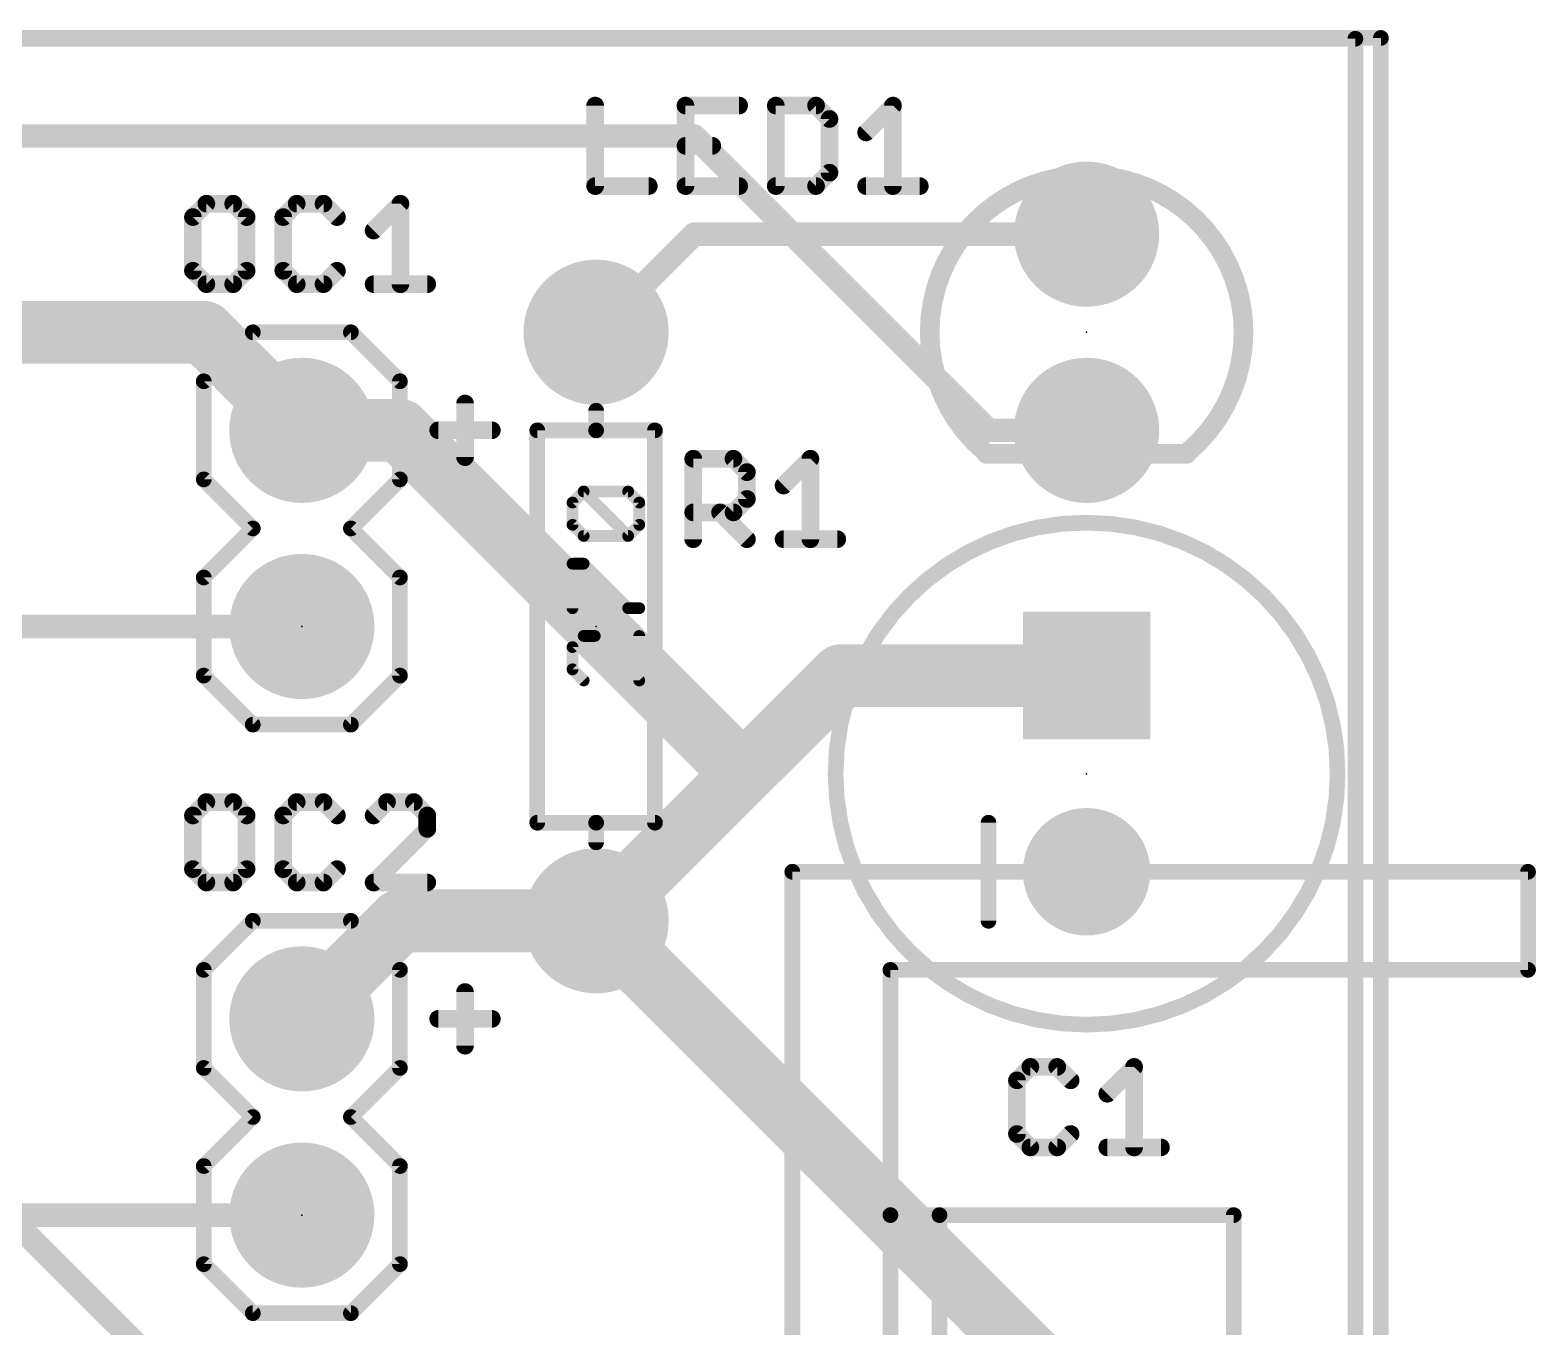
# Model space of a CAD drawing. Extents: x -0.1 to 52.8, y -11.4 to 50.9.
# Drawn here: x 33.31 to 52.81, y 34.11 to 50.9 of the extents above; entities that cross this region are included whole.
import ezdxf

# ---------------------------------------------------------------- set-up
doc = ezdxf.new("R2010")
doc.units = 0
for name, color, linetype in [('1', 12, 'CONTINUOUS'), ('16', 132, 'CONTINUOUS'), ('17', 110, 'CONTINUOUS'), ('20', 53, 'CONTINUOUS'), ('21', 41, 'CONTINUOUS'), ('23', 53, 'CONTINUOUS'), ('51', 53, 'CONTINUOUS')]:
    doc.layers.add(name, color=color, linetype=linetype)

# ---------------------------------------------------------------- blocks, each defined once
blk = doc.blocks.new('SQUAREP')
blk.add_solid([(-0.5, -0.5), (0.5, -0.5), (-0.5, 0.5), (0.5, 0.5)])
blk = doc.blocks.new('ROUNDP')
at = {"const_width": 0.5}
blk.add_lwpolyline([(0, -0.25, 1), (0, 0.25, 1), (0, -0.25)], format="xyb", dxfattribs=at)
blk = doc.blocks.new('RECT')
blk.add_solid([(-0.5, -0.5), (0.5, -0.5), (-0.5, 0.5), (0.5, 0.5)])

msp = doc.modelspace()

# ---------------------------------------------------------------- linework, layer by layer
at = {"layer": '1'}
for points, const_width in [([(41.91, 48.26), (40.64, 46.99)], 0.3048), ([(46.99, 48.26), (41.91, 48.26)], 0.3048), ([(31.877, 46.99), (35.56, 46.99)], 0.8128), ([(35.56, 46.99), (36.83, 45.72)], 0.8128), ([(38.1, 45.72), (36.83, 45.72)], 0.8128), ([(38.1, 45.72), (42.545, 41.275)], 0.8128), ([(33.02, 43.18), (36.83, 43.18)], 0.3048), ([(43.815, 42.545), (42.545, 41.275)], 0.8128), ([(46.99, 42.545), (43.815, 42.545)], 0.8128), ([(42.545, 41.275), (40.64, 39.37)], 0.8128), ([(38.1, 39.37), (36.83, 38.1)], 0.8128), ([(40.64, 39.37), (38.1, 39.37)], 0.8128), ([(46.99, 33.02), (40.64, 39.37)], 0.8128), ([(29.21, 35.56), (36.83, 35.56)], 0.3048)]:
    msp.add_lwpolyline(points, dxfattribs=dict(at, const_width=const_width))
for points, const_width in [([(41.91, 48.3362, 1), (41.91, 48.1838)], 0.1524), ([(41.9639, 48.2061, 1), (41.8561, 48.3139)], 0.1524), ([(46.99, 48.1838, 1), (46.99, 48.3362)], 0.1524), ([(35.7037, 47.1337, 1), (35.4163, 46.8463)], 0.4064), ([(35.56, 46.7868, 1), (35.56, 47.1932)], 0.4064), ([(40.5861, 47.0439, 1), (40.6939, 46.9361)], 0.1524), ([(36.83, 45.9232, 1), (36.83, 45.5168)], 0.4064), ([(36.6863, 45.5763, 1), (36.9737, 45.8637)], 0.4064), ([(38.2437, 45.8637, 1), (37.9563, 45.5763)], 0.4064), ([(38.1, 45.5168, 1), (38.1, 45.9232)], 0.4064), ([(36.83, 43.1038, 1), (36.83, 43.2562)], 0.1524), ([(43.815, 42.7482, 1), (43.815, 42.3418)], 0.4064), ([(43.9587, 42.4013, 1), (43.6713, 42.6887)], 0.4064), ([(46.99, 42.3418, 1), (46.99, 42.7482)], 0.4064), ([(42.4013, 41.4187, 1), (42.6887, 41.1313)], 0.4064), ([(42.6887, 41.1313, 1), (42.4013, 41.4187)], 0.4064), ([(42.4013, 41.1313, 1), (42.6887, 41.4187)], 0.4064), ([(38.1, 39.5732, 1), (38.1, 39.1668)], 0.4064), ([(38.2437, 39.2263, 1), (37.9563, 39.5137)], 0.4064), ([(40.7837, 39.5137, 1), (40.4963, 39.2263)], 0.4064), ([(40.64, 39.1668, 1), (40.64, 39.5732)], 0.4064), ([(40.4963, 39.5137, 1), (40.7837, 39.2263)], 0.4064), ([(36.6863, 38.2437, 1), (36.9737, 37.9563)], 0.4064), ([(36.83, 35.4838, 1), (36.83, 35.6362)], 0.1524)]:
    msp.add_lwpolyline(points, format="xyb", dxfattribs=dict(at, const_width=const_width))
at = {"layer": '16'}
for points, const_width in [([(0, 50.8), (50.8, 50.8)], 0.2032), ([(50.8, 50.8), (50.8, 0)], 0.2032), ([(41.91, 49.53), (22.86, 49.53)], 0.3048), ([(45.72, 45.72), (41.91, 49.53)], 0.3048), ([(46.99, 45.72), (45.72, 45.72)], 0.3048), ([(36.83, 31.75), (30.48, 38.1)], 0.3048)]:
    msp.add_lwpolyline(points, dxfattribs=dict(at, const_width=const_width))
for points, const_width in [([(50.8508, 50.8, 1), (50.7492, 50.8)], 0.1016), ([(50.8, 50.7492, 1), (50.8, 50.8508)], 0.1016), ([(41.9639, 49.5839, 1), (41.8561, 49.4761)], 0.1524), ([(41.91, 49.4538, 1), (41.91, 49.6062)], 0.1524), ([(45.72, 45.7962, 1), (45.72, 45.6438)], 0.1524), ([(45.6661, 45.6661, 1), (45.7739, 45.7739)], 0.1524), ([(46.99, 45.6438, 1), (46.99, 45.7962)], 0.1524)]:
    msp.add_lwpolyline(points, format="xyb", dxfattribs=dict(at, const_width=const_width))
at = {"layer": '20', "const_width": 0.2032}
for points in [[(50.47, 50.79), (0, 50.79)], [(50.47, 0), (50.47, 50.79)]]:
    msp.add_lwpolyline(points, dxfattribs=at)
at = {"layer": '20', "const_width": 0.1016}
for points in [[(50.5208, 50.79, 1), (50.4192, 50.79)], [(50.47, 50.7392, 1), (50.47, 50.8408)]]:
    msp.add_lwpolyline(points, format="xyb", dxfattribs=at)
at = {"layer": '21'}
for points, const_width in [([(40.6273, 49.9246), (40.6273, 48.8823)], 0.2286), ([(42.4916, 49.9246), (41.7967, 49.9246)], 0.2286), ([(41.7967, 49.9246), (41.7967, 48.8823)], 0.2286), ([(42.9661, 49.9246), (42.9661, 48.8823)], 0.2286), ([(43.4872, 49.9246), (42.9661, 49.9246)], 0.2286), ([(43.661, 49.7509), (43.4872, 49.9246)], 0.2286), ([(44.1355, 49.5772), (44.4829, 49.9246)], 0.2286), ([(44.4829, 49.9246), (44.4829, 48.8823)], 0.2286), ([(43.661, 49.056), (43.661, 49.7509)], 0.2286), ([(41.7967, 49.4034), (42.1441, 49.4034)], 0.2286), ([(43.4872, 48.8823), (43.661, 49.056)], 0.2286), ([(40.6273, 48.8823), (41.3222, 48.8823)], 0.2286), ([(41.7967, 48.8823), (42.4916, 48.8823)], 0.2286), ([(42.9661, 48.8823), (43.4872, 48.8823)], 0.2286), ([(44.1355, 48.8823), (44.8304, 48.8823)], 0.2286), ([(35.594, 48.6546), (35.4203, 48.4809)], 0.2286), ([(35.9414, 48.6546), (35.594, 48.6546)], 0.2286), ([(36.1152, 48.4809), (35.9414, 48.6546)], 0.2286), ([(36.7634, 48.6546), (36.5897, 48.4809)], 0.2286), ([(37.1108, 48.6546), (36.7634, 48.6546)], 0.2286), ([(37.2846, 48.4809), (37.1108, 48.6546)], 0.2286), ([(37.7591, 48.3072), (38.1065, 48.6546)], 0.2286), ([(38.1065, 48.6546), (38.1065, 47.6123)], 0.2286), ([(35.4203, 48.4809), (35.4203, 47.786)], 0.2286), ([(36.1152, 47.786), (36.1152, 48.4809)], 0.2286), ([(36.5897, 48.4809), (36.5897, 47.786)], 0.2286), ([(35.4203, 47.786), (35.594, 47.6123)], 0.2286), ([(35.9414, 47.6123), (36.1152, 47.786)], 0.2286), ([(36.5897, 47.786), (36.7634, 47.6123)], 0.2286), ([(37.1108, 47.6123), (37.2846, 47.786)], 0.2286), ([(35.594, 47.6123), (35.9414, 47.6123)], 0.2286), ([(36.7634, 47.6123), (37.1108, 47.6123)], 0.2286), ([(37.7591, 47.6123), (38.454, 47.6123)], 0.2286), ([(35.56, 46.355), (36.195, 46.99)], 0.2032), ([(36.195, 46.99), (37.465, 46.99)], 0.2032), ([(37.465, 46.99), (38.1, 46.355)], 0.2032), ([(35.56, 45.085), (35.56, 46.355)], 0.2032), ([(38.1, 46.355), (38.1, 45.085)], 0.2032), ([(38.9427, 46.0679), (38.9427, 45.373)], 0.2286), ([(40.64, 45.72), (40.64, 45.974)], 0.2032), ([(38.5953, 45.7204), (39.2902, 45.7204)], 0.2286), ([(39.878, 40.64), (39.878, 45.72)], 0.2032), ([(39.878, 45.72), (40.64, 45.72)], 0.2032), ([(40.64, 45.72), (41.402, 45.72)], 0.2032), ([(41.402, 45.72), (41.402, 40.64)], 0.2032), ([(41.8973, 44.3103), (41.8973, 45.3526)], 0.2286), ([(41.8973, 45.3526), (42.4184, 45.3526)], 0.2286), ([(42.4184, 45.3526), (42.5922, 45.1789)], 0.2286), ([(43.0667, 45.0052), (43.4141, 45.3526)], 0.2286), ([(43.4141, 45.3526), (43.4141, 44.3103)], 0.2286), ([(45.6946, 45.4152), (46.1518, 45.4152)], 0.254), ([(48.2854, 45.4152), (47.7774, 45.4152)], 0.254), ([(42.5922, 45.1789), (42.5922, 44.8314)], 0.2286), ([(36.195, 44.45), (35.56, 45.085)], 0.2032), ([(38.1, 45.085), (37.465, 44.45)], 0.2032), ([(40.3345, 44.7848), (40.4785, 44.9289)], 0.1524), ([(40.3345, 44.4967), (40.3345, 44.7848)], 0.1524), ([(40.4785, 44.9289), (41.0547, 44.9289)], 0.1524), ([(41.0547, 44.3527), (40.4785, 44.9289)], 0.1524), ([(41.0547, 44.9289), (41.1988, 44.7848)], 0.1524), ([(41.1988, 44.7848), (41.1988, 44.4967)], 0.1524), ([(42.5922, 44.8314), (42.4184, 44.6577)], 0.2286), ([(42.4184, 44.6577), (41.8973, 44.6577)], 0.2286), ([(42.2447, 44.6577), (42.5922, 44.3103)], 0.2286), ([(35.56, 43.815), (36.195, 44.45)], 0.2032), ([(37.465, 44.45), (38.1, 43.815)], 0.2032), ([(40.4785, 44.3527), (40.3345, 44.4967)], 0.1524), ([(41.1988, 44.4967), (41.0547, 44.3527)], 0.1524), ([(41.0547, 44.3527), (40.4785, 44.3527)], 0.1524), ([(43.0667, 44.3103), (43.7616, 44.3103)], 0.2286), ([(40.3345, 43.4172), (40.3345, 43.9934)], 0.1524), ([(40.3345, 43.9934), (40.4785, 43.9934)], 0.1524), ([(40.4785, 43.9934), (41.0547, 43.4172)], 0.1524), ([(35.56, 42.545), (35.56, 43.815)], 0.2032), ([(38.1, 43.815), (38.1, 42.545)], 0.2032), ([(41.0547, 43.4172), (41.1988, 43.4172)], 0.1524), ([(40.4785, 43.0579), (40.3345, 42.9138)], 0.1524), ([(40.6226, 43.0579), (40.4785, 43.0579)], 0.1524), ([(41.1988, 42.4816), (40.6226, 43.0579)], 0.1524), ([(41.1988, 43.0579), (41.1988, 42.4816)], 0.1524), ([(40.3345, 42.9138), (40.3345, 42.6257)], 0.1524), ([(40.3345, 42.6257), (40.4785, 42.4816)], 0.1524), ([(35.56, 42.545), (36.195, 41.91)], 0.2032), ([(37.465, 41.91), (38.1, 42.545)], 0.2032), ([(36.195, 41.91), (37.465, 41.91)], 0.2032), ([(35.594, 40.9076), (35.4203, 40.7339)], 0.2286), ([(35.9414, 40.9076), (35.594, 40.9076)], 0.2286), ([(36.1152, 40.7339), (35.9414, 40.9076)], 0.2286), ([(36.7634, 40.9076), (36.5897, 40.7339)], 0.2286), ([(37.1108, 40.9076), (36.7634, 40.9076)], 0.2286), ([(37.2846, 40.7339), (37.1108, 40.9076)], 0.2286), ([(37.9328, 40.9076), (37.7591, 40.7339)], 0.2286), ([(38.2802, 40.9076), (37.9328, 40.9076)], 0.2286), ([(38.454, 40.7339), (38.2802, 40.9076)], 0.2286), ([(35.4203, 40.7339), (35.4203, 40.039)], 0.2286), ([(36.1152, 40.039), (36.1152, 40.7339)], 0.2286), ([(36.5897, 40.7339), (36.5897, 40.039)], 0.2286), ([(38.454, 40.5602), (38.454, 40.7339)], 0.2286), ([(37.7591, 39.8653), (38.454, 40.5602)], 0.2286), ([(40.64, 40.64), (39.878, 40.64)], 0.2032), ([(41.402, 40.64), (40.64, 40.64)], 0.2032), ([(40.64, 40.64), (40.64, 40.386)], 0.2032), ([(45.72, 40.64), (45.72, 39.37)], 0.2032), ([(35.4203, 40.039), (35.594, 39.8653)], 0.2286), ([(35.594, 39.8653), (35.9414, 39.8653)], 0.2286), ([(35.9414, 39.8653), (36.1152, 40.039)], 0.2286), ([(36.5897, 40.039), (36.7634, 39.8653)], 0.2286), ([(36.7634, 39.8653), (37.1108, 39.8653)], 0.2286), ([(37.1108, 39.8653), (37.2846, 40.039)], 0.2286), ([(38.454, 39.8653), (37.7591, 39.8653)], 0.2286), ([(35.56, 38.735), (36.195, 39.37)], 0.2032), ([(36.195, 39.37), (37.465, 39.37)], 0.2032), ([(37.465, 39.37), (38.1, 38.735)], 0.2032), ([(35.56, 37.465), (35.56, 38.735)], 0.2032), ([(38.1, 38.735), (38.1, 37.465)], 0.2032), ([(38.9427, 38.4479), (38.9427, 37.753)], 0.2286), ([(38.5953, 38.1004), (39.2902, 38.1004)], 0.2286), ([(36.195, 36.83), (35.56, 37.465)], 0.2032), ([(38.1, 37.465), (37.465, 36.83)], 0.2032), ([(46.262, 37.4786), (46.0883, 37.3049)], 0.2286), ([(46.6094, 37.4786), (46.262, 37.4786)], 0.2286), ([(46.7832, 37.3049), (46.6094, 37.4786)], 0.2286), ([(47.2577, 37.1312), (47.6051, 37.4786)], 0.2286), ([(47.6051, 37.4786), (47.6051, 36.4363)], 0.2286), ([(46.0883, 37.3049), (46.0883, 36.61)], 0.2286), ([(35.56, 36.195), (36.195, 36.83)], 0.2032), ([(37.465, 36.83), (38.1, 36.195)], 0.2032), ([(46.0883, 36.61), (46.262, 36.4363)], 0.2286), ([(46.6094, 36.4363), (46.7832, 36.61)], 0.2286), ([(46.262, 36.4363), (46.6094, 36.4363)], 0.2286), ([(47.2577, 36.4363), (47.9526, 36.4363)], 0.2286), ([(35.56, 34.925), (35.56, 36.195)], 0.2032), ([(38.1, 36.195), (38.1, 34.925)], 0.2032), ([(44.45, 25.4), (44.45, 35.56)], 0.2032), ([(44.45, 35.56), (45.085, 35.56)], 0.2032), ([(45.085, 35.56), (48.895, 35.56)], 0.2032), ([(45.085, 35.56), (45.085, 25.4)], 0.2032), ([(48.895, 35.56), (48.895, 25.4)], 0.2032), ([(35.56, 34.925), (36.195, 34.29)], 0.2032), ([(37.465, 34.29), (38.1, 34.925)], 0.2032), ([(36.195, 34.29), (37.465, 34.29)], 0.2032)]:
    msp.add_lwpolyline(points, dxfattribs=dict(at, const_width=const_width))
for points, const_width in [([(40.6845, 49.9246, 1), (40.5702, 49.9246)], 0.1143), ([(41.8538, 49.9246, 1), (41.7395, 49.9246)], 0.1143), ([(41.7967, 49.9817, 1), (41.7967, 49.8674)], 0.1143), ([(42.4916, 49.8674, 1), (42.4916, 49.9817)], 0.1143), ([(43.0232, 49.9246, 1), (42.9089, 49.9246)], 0.1143), ([(42.9661, 49.9817, 1), (42.9661, 49.8674)], 0.1143), ([(43.5276, 49.965, 1), (43.4468, 49.8842)], 0.1143), ([(43.4872, 49.8674, 1), (43.4872, 49.9817)], 0.1143), ([(44.5401, 49.9246, 1), (44.4258, 49.9246)], 0.1143), ([(44.5233, 49.8842, 1), (44.4425, 49.965)], 0.1143), ([(43.7181, 49.7509, 1), (43.6038, 49.7509)], 0.1143), ([(43.6205, 49.7105, 1), (43.7014, 49.7913)], 0.1143), ([(41.7967, 49.4606, 1), (41.7967, 49.3463)], 0.1143), ([(42.1441, 49.3463, 1), (42.1441, 49.4606)], 0.1143), ([(44.0951, 49.6176, 1), (44.1759, 49.5367)], 0.1143), ([(43.7014, 49.0156, 1), (43.6205, 49.0964)], 0.1143), ([(40.6273, 48.9395, 1), (40.6273, 48.8252)], 0.1143), ([(40.5702, 48.8823, 1), (40.6845, 48.8823)], 0.1143), ([(41.3222, 48.8252, 1), (41.3222, 48.9395)], 0.1143), ([(41.7395, 48.8823, 1), (41.8538, 48.8823)], 0.1143), ([(41.7967, 48.9395, 1), (41.7967, 48.8252)], 0.1143), ([(42.4916, 48.8252, 1), (42.4916, 48.9395)], 0.1143), ([(42.9661, 48.9395, 1), (42.9661, 48.8252)], 0.1143), ([(42.9089, 48.8823, 1), (43.0232, 48.8823)], 0.1143), ([(43.4468, 48.9227, 1), (43.5276, 48.8419)], 0.1143), ([(43.4872, 48.8252, 1), (43.4872, 48.9395)], 0.1143), ([(43.6038, 49.056, 1), (43.7181, 49.056)], 0.1143), ([(44.1355, 48.9395, 1), (44.1355, 48.8252)], 0.1143), ([(44.4258, 48.8823, 1), (44.5401, 48.8823)], 0.1143), ([(44.8304, 48.8252, 1), (44.8304, 48.9395)], 0.1143), ([(35.594, 48.7117, 1), (35.594, 48.5974)], 0.1143), ([(35.6344, 48.6142, 1), (35.5536, 48.695)], 0.1143), ([(35.9819, 48.695, 1), (35.901, 48.6142)], 0.1143), ([(35.9414, 48.5974, 1), (35.9414, 48.7117)], 0.1143), ([(36.7634, 48.7117, 1), (36.7634, 48.5974)], 0.1143), ([(36.8038, 48.6142, 1), (36.723, 48.695)], 0.1143), ([(37.1513, 48.695, 1), (37.0704, 48.6142)], 0.1143), ([(37.1108, 48.5974, 1), (37.1108, 48.7117)], 0.1143), ([(38.1637, 48.6546, 1), (38.0494, 48.6546)], 0.1143), ([(38.1469, 48.6142, 1), (38.0661, 48.695)], 0.1143), ([(45.9818, 48.7543, 0.2691), (44.958, 46.99)], 0.254), ([(49.022, 46.99, 0.277), (47.9462, 48.7829)], 0.254), ([(35.4775, 48.4809, 1), (35.3632, 48.4809)], 0.1143), ([(35.3799, 48.5213, 1), (35.4607, 48.4405)], 0.1143), ([(36.1723, 48.4809, 1), (36.058, 48.4809)], 0.1143), ([(36.0747, 48.4405, 1), (36.1556, 48.5213)], 0.1143), ([(36.6468, 48.4809, 1), (36.5325, 48.4809)], 0.1143), ([(36.5493, 48.5213, 1), (36.6301, 48.4405)], 0.1143), ([(37.2441, 48.4405, 1), (37.325, 48.5213)], 0.1143), ([(37.7187, 48.3476, 1), (37.7995, 48.2667)], 0.1143), ([(35.4607, 47.8264, 1), (35.3799, 47.7456)], 0.1143), ([(35.3632, 47.786, 1), (35.4775, 47.786)], 0.1143), ([(36.058, 47.786, 1), (36.1723, 47.786)], 0.1143), ([(36.1556, 47.7456, 1), (36.0747, 47.8264)], 0.1143), ([(36.5325, 47.786, 1), (36.6468, 47.786)], 0.1143), ([(36.6301, 47.8264, 1), (36.5493, 47.7456)], 0.1143), ([(37.325, 47.7456, 1), (37.2441, 47.8264)], 0.1143), ([(35.594, 47.6695, 1), (35.594, 47.5552)], 0.1143), ([(35.5536, 47.5719, 1), (35.6344, 47.6527)], 0.1143), ([(35.901, 47.6527, 1), (35.9819, 47.5719)], 0.1143), ([(35.9414, 47.5552, 1), (35.9414, 47.6695)], 0.1143), ([(36.7634, 47.6695, 1), (36.7634, 47.5552)], 0.1143), ([(36.723, 47.5719, 1), (36.8038, 47.6527)], 0.1143), ([(37.0704, 47.6527, 1), (37.1513, 47.5719)], 0.1143), ([(37.1108, 47.5552, 1), (37.1108, 47.6695)], 0.1143), ([(37.7591, 47.6695, 1), (37.7591, 47.5552)], 0.1143), ([(38.0494, 47.6123, 1), (38.1637, 47.6123)], 0.1143), ([(38.454, 47.5552, 1), (38.454, 47.6695)], 0.1143), ([(36.195, 47.0408, 1), (36.195, 46.9392)], 0.1016), ([(36.2309, 46.9541, 1), (36.1591, 47.0259)], 0.1016), ([(37.5009, 47.0259, 1), (37.4291, 46.9541)], 0.1016), ([(37.465, 46.9392, 1), (37.465, 47.0408)], 0.1016), ([(44.958, 46.99, 0.2206), (45.6774, 45.4388)], 0.254), ([(48.2909, 45.429, 0.2226), (49.022, 46.99)], 0.254), ([(35.6108, 46.355, 1), (35.5092, 46.355)], 0.1016), ([(35.5241, 46.3909, 1), (35.5959, 46.3191)], 0.1016), ([(38.1508, 46.355, 1), (38.0492, 46.355)], 0.1016), ([(38.0641, 46.3191, 1), (38.1359, 46.3909)], 0.1016), ([(38.9999, 46.0679, 1), (38.8856, 46.0679)], 0.1143), ([(40.6908, 45.974, 1), (40.5892, 45.974)], 0.1016), ([(38.5953, 45.7776, 1), (38.5953, 45.6633)], 0.1143), ([(39.2902, 45.6633, 1), (39.2902, 45.7776)], 0.1143), ([(39.9288, 45.72, 1), (39.8272, 45.72)], 0.1016), ([(39.878, 45.7708, 1), (39.878, 45.6692)], 0.1016), ([(40.64, 45.7708, 1), (40.64, 45.6692)], 0.1016), ([(40.64, 45.6692, 1), (40.64, 45.7708)], 0.1016), ([(41.4528, 45.72, 1), (41.3512, 45.72)], 0.1016), ([(41.402, 45.6692, 1), (41.402, 45.7708)], 0.1016), ([(40.5892, 45.72, 1), (40.6908, 45.72)], 0.1016), ([(38.8856, 45.373, 1), (38.9999, 45.373)], 0.1143), ([(41.8973, 45.4097, 1), (41.8973, 45.2954)], 0.1143), ([(41.9545, 45.3526, 1), (41.8402, 45.3526)], 0.1143), ([(42.4589, 45.393, 1), (42.378, 45.3122)], 0.1143), ([(42.4184, 45.2954, 1), (42.4184, 45.4097)], 0.1143), ([(43.4713, 45.3526, 1), (43.357, 45.3526)], 0.1143), ([(43.4545, 45.3122, 1), (43.3737, 45.393)], 0.1143), ([(45.6946, 45.4787, 1), (45.6946, 45.3517)], 0.127), ([(46.1518, 45.3517, 1), (46.1518, 45.4787)], 0.127), ([(47.7774, 45.4787, 1), (47.7774, 45.3517)], 0.127), ([(48.2854, 45.3517, 1), (48.2854, 45.4787)], 0.127), ([(42.6493, 45.1789, 1), (42.535, 45.1789)], 0.1143), ([(42.5517, 45.1385, 1), (42.6326, 45.2193)], 0.1143), ([(35.5959, 45.1209, 1), (35.5241, 45.0491)], 0.1016), ([(35.5092, 45.085, 1), (35.6108, 45.085)], 0.1016), ([(38.0492, 45.085, 1), (38.1508, 45.085)], 0.1016), ([(38.1359, 45.0491, 1), (38.0641, 45.1209)], 0.1016), ([(43.0263, 45.0456, 1), (43.1071, 44.9647)], 0.1143), ([(40.3075, 44.8118, 1), (40.3614, 44.7579)], 0.0762), ([(40.3726, 44.7848, 1), (40.2964, 44.7848)], 0.0762), ([(40.4785, 44.967, 1), (40.4785, 44.8908)], 0.0762), ([(40.5055, 44.9558, 1), (40.4516, 44.902)], 0.0762), ([(40.5055, 44.902, 1), (40.4516, 44.9558)], 0.0762), ([(41.0817, 44.9558, 1), (41.0278, 44.902)], 0.0762), ([(41.0547, 44.8908, 1), (41.0547, 44.967)], 0.0762), ([(41.2369, 44.7848, 1), (41.1607, 44.7848)], 0.0762), ([(41.1719, 44.7579, 1), (41.2257, 44.8118)], 0.0762), ([(42.535, 44.8314, 1), (42.6493, 44.8314)], 0.1143), ([(42.6326, 44.791, 1), (42.5517, 44.8719)], 0.1143), ([(41.8973, 44.7149, 1), (41.8973, 44.6006)], 0.1143), ([(42.2851, 44.6981, 1), (42.2043, 44.6173)], 0.1143), ([(42.378, 44.6981, 1), (42.4589, 44.6173)], 0.1143), ([(42.4184, 44.6006, 1), (42.4184, 44.7149)], 0.1143), ([(36.2309, 44.4141, 1), (36.1591, 44.4859)], 0.1016), ([(36.1591, 44.4141, 1), (36.2309, 44.4859)], 0.1016), ([(37.5009, 44.4859, 1), (37.4291, 44.4141)], 0.1016), ([(37.4291, 44.4859, 1), (37.5009, 44.4141)], 0.1016), ([(40.3614, 44.5237, 1), (40.3075, 44.4698)], 0.0762), ([(40.2964, 44.4967, 1), (40.3726, 44.4967)], 0.0762), ([(41.1607, 44.4967, 1), (41.2369, 44.4967)], 0.0762), ([(41.2257, 44.4698, 1), (41.1719, 44.5237)], 0.0762), ([(46.99, 38.025, 1), (46.99, 44.525, 1), (46.99, 38.025)], 0.2032), ([(40.4785, 44.3908, 1), (40.4785, 44.3146)], 0.0762), ([(40.4516, 44.3257, 1), (40.5055, 44.3796)], 0.0762), ([(41.0278, 44.3796, 1), (41.0817, 44.3257)], 0.0762), ([(41.0278, 44.3257, 1), (41.0817, 44.3796)], 0.0762), ([(41.0547, 44.3146, 1), (41.0547, 44.3908)], 0.0762), ([(41.8402, 44.3103, 1), (41.9545, 44.3103)], 0.1143), ([(42.5517, 44.2699, 1), (42.6326, 44.3507)], 0.1143), ([(43.0667, 44.3675, 1), (43.0667, 44.2532)], 0.1143), ([(43.357, 44.3103, 1), (43.4713, 44.3103)], 0.1143), ([(43.7616, 44.2532, 1), (43.7616, 44.3675)], 0.1143), ([(40.3726, 43.9934, 1), (40.2964, 43.9934)], 0.0762), ([(40.3345, 44.0315, 1), (40.3345, 43.9553)], 0.0762), ([(40.5055, 44.0203, 1), (40.4516, 43.9664)], 0.0762), ([(40.4785, 43.9553, 1), (40.4785, 44.0315)], 0.0762), ([(35.6108, 43.815, 1), (35.5092, 43.815)], 0.1016), ([(35.5241, 43.8509, 1), (35.5959, 43.7791)], 0.1016), ([(38.1508, 43.815, 1), (38.0492, 43.815)], 0.1016), ([(38.0641, 43.7791, 1), (38.1359, 43.8509)], 0.1016), ([(41.0547, 43.4553, 1), (41.0547, 43.3791)], 0.0762), ([(41.0278, 43.3902, 1), (41.0817, 43.4441)], 0.0762), ([(41.1988, 43.3791, 1), (41.1988, 43.4553)], 0.0762), ([(40.2964, 43.4172, 1), (40.3726, 43.4172)], 0.0762), ([(40.4785, 43.096, 1), (40.4785, 43.0198)], 0.0762), ([(40.5055, 43.0309, 1), (40.4516, 43.0848)], 0.0762), ([(40.6495, 43.0848, 1), (40.5956, 43.0309)], 0.0762), ([(40.6226, 43.0198, 1), (40.6226, 43.096)], 0.0762), ([(41.2369, 43.0579, 1), (41.1607, 43.0579)], 0.0762), ([(40.3075, 42.9408, 1), (40.3614, 42.8869)], 0.0762), ([(40.3726, 42.9138, 1), (40.2964, 42.9138)], 0.0762), ([(40.3614, 42.6526, 1), (40.3075, 42.5988)], 0.0762), ([(35.5959, 42.5809, 1), (35.5241, 42.5091)], 0.1016), ([(35.5092, 42.545, 1), (35.6108, 42.545)], 0.1016), ([(38.0492, 42.545, 1), (38.1508, 42.545)], 0.1016), ([(38.1359, 42.5091, 1), (38.0641, 42.5809)], 0.1016), ([(40.2964, 42.6257, 1), (40.3726, 42.6257)], 0.0762), ([(40.4516, 42.4547, 1), (40.5055, 42.5086)], 0.0762), ([(41.1607, 42.4816, 1), (41.2369, 42.4816)], 0.0762), ([(41.1719, 42.4547, 1), (41.2257, 42.5086)], 0.0762), ([(36.195, 41.9608, 1), (36.195, 41.8592)], 0.1016), ([(36.1591, 41.8741, 1), (36.2309, 41.9459)], 0.1016), ([(37.4291, 41.9459, 1), (37.5009, 41.8741)], 0.1016), ([(37.465, 41.8592, 1), (37.465, 41.9608)], 0.1016), ([(35.594, 40.9647, 1), (35.594, 40.8504)], 0.1143), ([(35.6344, 40.8672, 1), (35.5536, 40.948)], 0.1143), ([(35.9819, 40.948, 1), (35.901, 40.8672)], 0.1143), ([(35.9414, 40.8504, 1), (35.9414, 40.9647)], 0.1143), ([(36.7634, 40.9647, 1), (36.7634, 40.8504)], 0.1143), ([(36.8038, 40.8672, 1), (36.723, 40.948)], 0.1143), ([(37.1513, 40.948, 1), (37.0704, 40.8672)], 0.1143), ([(37.1108, 40.8504, 1), (37.1108, 40.9647)], 0.1143), ([(37.9328, 40.9647, 1), (37.9328, 40.8504)], 0.1143), ([(37.9732, 40.8672, 1), (37.8924, 40.948)], 0.1143), ([(38.3206, 40.948, 1), (38.2398, 40.8672)], 0.1143), ([(38.2802, 40.8504, 1), (38.2802, 40.9647)], 0.1143), ([(35.4775, 40.7339, 1), (35.3632, 40.7339)], 0.1143), ([(35.3799, 40.7743, 1), (35.4607, 40.6935)], 0.1143), ([(36.1723, 40.7339, 1), (36.058, 40.7339)], 0.1143), ([(36.0747, 40.6935, 1), (36.1556, 40.7743)], 0.1143), ([(36.6468, 40.7339, 1), (36.5325, 40.7339)], 0.1143), ([(36.5493, 40.7743, 1), (36.6301, 40.6935)], 0.1143), ([(37.2441, 40.6935, 1), (37.325, 40.7743)], 0.1143), ([(37.7187, 40.7743, 1), (37.7995, 40.6935)], 0.1143), ([(38.5111, 40.7339, 1), (38.3968, 40.7339)], 0.1143), ([(38.4135, 40.6935, 1), (38.4944, 40.7743)], 0.1143), ([(38.3968, 40.5602, 1), (38.5111, 40.5602)], 0.1143), ([(38.4944, 40.5197, 1), (38.4135, 40.6006)], 0.1143), ([(39.878, 40.6908, 1), (39.878, 40.5892)], 0.1016), ([(39.8272, 40.64, 1), (39.9288, 40.64)], 0.1016), ([(40.64, 40.6908, 1), (40.64, 40.5892)], 0.1016), ([(40.6908, 40.64, 1), (40.5892, 40.64)], 0.1016), ([(40.64, 40.5892, 1), (40.64, 40.6908)], 0.1016), ([(41.3512, 40.64, 1), (41.4528, 40.64)], 0.1016), ([(41.402, 40.5892, 1), (41.402, 40.6908)], 0.1016), ([(45.7708, 40.64, 1), (45.6692, 40.64)], 0.1016), ([(40.5892, 40.386, 1), (40.6908, 40.386)], 0.1016), ([(35.4607, 40.0794, 1), (35.3799, 39.9986)], 0.1143), ([(35.3632, 40.039, 1), (35.4775, 40.039)], 0.1143), ([(35.594, 39.9225, 1), (35.594, 39.8082)], 0.1143), ([(35.9414, 39.8082, 1), (35.9414, 39.9225)], 0.1143), ([(36.058, 40.039, 1), (36.1723, 40.039)], 0.1143), ([(36.1556, 39.9986, 1), (36.0747, 40.0794)], 0.1143), ([(36.5325, 40.039, 1), (36.6468, 40.039)], 0.1143), ([(36.6301, 40.0794, 1), (36.5493, 39.9986)], 0.1143), ([(36.7634, 39.9225, 1), (36.7634, 39.8082)], 0.1143), ([(37.1108, 39.8082, 1), (37.1108, 39.9225)], 0.1143), ([(37.325, 39.9986, 1), (37.2441, 40.0794)], 0.1143), ([(37.7591, 39.9225, 1), (37.7591, 39.8082)], 0.1143), ([(38.454, 39.8082, 1), (38.454, 39.9225)], 0.1143), ([(35.5536, 39.8249, 1), (35.6344, 39.9057)], 0.1143), ([(35.901, 39.9057, 1), (35.9819, 39.8249)], 0.1143), ([(36.723, 39.8249, 1), (36.8038, 39.9057)], 0.1143), ([(37.0704, 39.9057, 1), (37.1513, 39.8249)], 0.1143), ([(37.7187, 39.9057, 1), (37.7995, 39.8249)], 0.1143), ([(36.195, 39.4208, 1), (36.195, 39.3192)], 0.1016), ([(36.2309, 39.3341, 1), (36.1591, 39.4059)], 0.1016), ([(37.5009, 39.4059, 1), (37.4291, 39.3341)], 0.1016), ([(37.465, 39.3192, 1), (37.465, 39.4208)], 0.1016), ([(45.6692, 39.37, 1), (45.7708, 39.37)], 0.1016), ([(35.6108, 38.735, 1), (35.5092, 38.735)], 0.1016), ([(35.5241, 38.7709, 1), (35.5959, 38.6991)], 0.1016), ([(38.1508, 38.735, 1), (38.0492, 38.735)], 0.1016), ([(38.0641, 38.6991, 1), (38.1359, 38.7709)], 0.1016), ([(38.9999, 38.4479, 1), (38.8856, 38.4479)], 0.1143), ([(38.5953, 38.1576, 1), (38.5953, 38.0433)], 0.1143), ([(39.2902, 38.0433, 1), (39.2902, 38.1576)], 0.1143), ([(38.8856, 37.753, 1), (38.9999, 37.753)], 0.1143), ([(35.5959, 37.5009, 1), (35.5241, 37.4291)], 0.1016), ([(35.5092, 37.465, 1), (35.6108, 37.465)], 0.1016), ([(38.0492, 37.465, 1), (38.1508, 37.465)], 0.1016), ([(38.1359, 37.4291, 1), (38.0641, 37.5009)], 0.1016), ([(46.262, 37.5357, 1), (46.262, 37.4214)], 0.1143), ([(46.3024, 37.4382, 1), (46.2216, 37.519)], 0.1143), ([(46.6499, 37.519, 1), (46.569, 37.4382)], 0.1143), ([(46.6094, 37.4214, 1), (46.6094, 37.5357)], 0.1143), ([(47.6623, 37.4786, 1), (47.548, 37.4786)], 0.1143), ([(47.6455, 37.4382, 1), (47.5647, 37.519)], 0.1143), ([(46.1455, 37.3049, 1), (46.0312, 37.3049)], 0.1143), ([(46.0479, 37.3453, 1), (46.1287, 37.2645)], 0.1143), ([(46.7427, 37.2645, 1), (46.8236, 37.3453)], 0.1143), ([(47.2173, 37.1716, 1), (47.2981, 37.0907)], 0.1143), ([(36.2309, 36.7941, 1), (36.1591, 36.8659)], 0.1016), ([(36.1591, 36.7941, 1), (36.2309, 36.8659)], 0.1016), ([(37.5009, 36.8659, 1), (37.4291, 36.7941)], 0.1016), ([(37.4291, 36.8659, 1), (37.5009, 36.7941)], 0.1016), ([(46.1287, 36.6504, 1), (46.0479, 36.5696)], 0.1143), ([(46.0312, 36.61, 1), (46.1455, 36.61)], 0.1143), ([(46.8236, 36.5696, 1), (46.7427, 36.6504)], 0.1143), ([(46.262, 36.4935, 1), (46.262, 36.3792)], 0.1143), ([(46.2216, 36.3959, 1), (46.3024, 36.4767)], 0.1143), ([(46.569, 36.4767, 1), (46.6499, 36.3959)], 0.1143), ([(46.6094, 36.3792, 1), (46.6094, 36.4935)], 0.1143), ([(47.2577, 36.4935, 1), (47.2577, 36.3792)], 0.1143), ([(47.548, 36.4363, 1), (47.6623, 36.4363)], 0.1143), ([(47.9526, 36.3792, 1), (47.9526, 36.4935)], 0.1143), ([(35.6108, 36.195, 1), (35.5092, 36.195)], 0.1016), ([(35.5241, 36.2309, 1), (35.5959, 36.1591)], 0.1016), ([(38.1508, 36.195, 1), (38.0492, 36.195)], 0.1016), ([(38.0641, 36.1591, 1), (38.1359, 36.2309)], 0.1016), ([(44.5008, 35.56, 1), (44.3992, 35.56)], 0.1016), ([(44.45, 35.6108, 1), (44.45, 35.5092)], 0.1016), ([(45.085, 35.6108, 1), (45.085, 35.5092)], 0.1016), ([(45.1358, 35.56, 1), (45.0342, 35.56)], 0.1016), ([(45.085, 35.5092, 1), (45.085, 35.6108)], 0.1016), ([(48.9458, 35.56, 1), (48.8442, 35.56)], 0.1016), ([(48.895, 35.5092, 1), (48.895, 35.6108)], 0.1016), ([(35.5959, 34.9609, 1), (35.5241, 34.8891)], 0.1016), ([(35.5092, 34.925, 1), (35.6108, 34.925)], 0.1016), ([(38.0492, 34.925, 1), (38.1508, 34.925)], 0.1016), ([(38.1359, 34.8891, 1), (38.0641, 34.9609)], 0.1016), ([(36.195, 34.3408, 1), (36.195, 34.2392)], 0.1016), ([(36.1591, 34.2541, 1), (36.2309, 34.3259)], 0.1016), ([(37.4291, 34.3259, 1), (37.5009, 34.2541)], 0.1016), ([(37.465, 34.2392, 1), (37.465, 34.3408)], 0.1016)]:
    msp.add_lwpolyline(points, format="xyb", dxfattribs=dict(at, const_width=const_width))
at = {"layer": '23'}
for p in [(46.99, 46.99), (36.83, 43.18), (40.64, 43.18), (46.99, 41.275), (36.83, 35.56)]:
    msp.add_point(p, dxfattribs=at)
at = {"layer": '51'}
for points, const_width in [([(46.99, 49.022, 0.1388), (45.925, 48.7206)], 0.254), ([(47.9534, 48.7791, 0.1241), (46.99, 49.022)], 0.254), ([(45.72, 45.4787, 1), (45.72, 45.3517)], 0.127), ([(48.26, 45.3517, 1), (48.26, 45.4787)], 0.127), ([(43.18, 40.0558, 1), (43.18, 39.9542)], 0.1016), ([(43.2308, 40.005, 1), (43.1292, 40.005)], 0.1016), ([(52.7558, 40.005, 1), (52.6542, 40.005)], 0.1016), ([(52.705, 39.9542, 1), (52.705, 40.0558)], 0.1016), ([(44.5008, 38.735, 1), (44.3992, 38.735)], 0.1016), ([(44.45, 38.7858, 1), (44.45, 38.6842)], 0.1016), ([(52.705, 38.6842, 1), (52.705, 38.7858)], 0.1016), ([(52.6542, 38.735, 1), (52.7558, 38.735)], 0.1016), ([(44.3992, 35.56, 1), (44.5008, 35.56)], 0.1016)]:
    msp.add_lwpolyline(points, format="xyb", dxfattribs=dict(at, const_width=const_width))
for points, const_width in [([(45.72, 45.4152), (48.26, 45.4152)], 0.254), ([(52.705, 40.005), (43.18, 40.005)], 0.2032), ([(43.18, 40.005), (43.18, 20.955)], 0.2032), ([(52.705, 38.735), (52.705, 40.005)], 0.2032), ([(44.45, 35.56), (44.45, 38.735)], 0.2032), ([(44.45, 38.735), (52.705, 38.735)], 0.2032)]:
    msp.add_lwpolyline(points, dxfattribs=dict(at, const_width=const_width))

# ---------------------------------------------------------------- block references
at = {"layer": '17'}
for name, p, xscale, yscale, rotation in [('ROUNDP', (46.99, 48.26), 1.8796, 1.8796, 270), ('ROUNDP', (46.99, 48.26), 1.8796, 1.8796, 270), ('ROUNDP', (40.64, 46.99), 1.8796, 1.8796, 270), ('ROUNDP', (40.64, 46.99), 1.8796, 1.8796, 270), ('ROUNDP', (36.83, 45.72), 1.8796, 1.8796, 180), ('ROUNDP', (36.83, 45.72), 1.8796, 1.8796, 180), ('ROUNDP', (46.99, 45.72), 1.8796, 1.8796, 270), ('ROUNDP', (46.99, 45.72), 1.8796, 1.8796, 270), ('ROUNDP', (36.83, 43.18), 1.8796, 1.8796, 180), ('ROUNDP', (36.83, 43.18), 1.8796, 1.8796, 180), ('SQUAREP', (46.99, 42.545), 1.651, 1.651, 90), ('SQUAREP', (46.99, 42.545), 1.651, 1.651, 90), ('ROUNDP', (46.99, 40.005), 1.651, 1.651, 90), ('ROUNDP', (46.99, 40.005), 1.651, 1.651, 90), ('ROUNDP', (40.64, 39.37), 1.8796, 1.8796, 270), ('ROUNDP', (40.64, 39.37), 1.8796, 1.8796, 270), ('ROUNDP', (36.83, 38.1), 1.8796, 1.8796, 180), ('ROUNDP', (36.83, 38.1), 1.8796, 1.8796, 180), ('ROUNDP', (36.83, 35.56), 1.8796, 1.8796, 180), ('ROUNDP', (36.83, 35.56), 1.8796, 1.8796, 180)]:
    msp.add_blockref(name, p, dxfattribs=dict(at, xscale=xscale, yscale=yscale, rotation=rotation))
at = {"layer": '51', "xscale": 0.508, "yscale": 0.508, "rotation": 90}
for p in [(36.83, 45.72), (36.83, 43.18), (36.83, 38.1), (36.83, 35.56)]:
    msp.add_blockref('RECT', p, dxfattribs=at)

doc.saveas('drawing.dxf')
